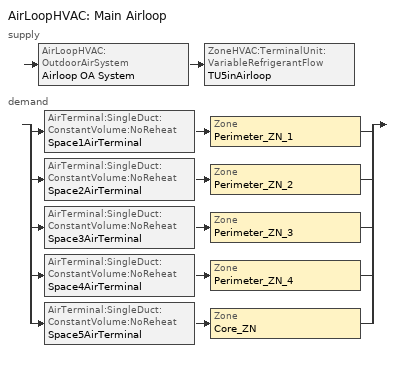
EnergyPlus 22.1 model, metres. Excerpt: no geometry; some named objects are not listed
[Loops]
AirLoopHVAC 'Main Airloop'
 supply: AirLoopHVAC:OutdoorAirSystem 'Airloop OA System' > ZoneHVAC:TerminalUnit:VariableRefrigerantFlow 'TU5inAirloop'
 demand: split
  | AirTerminal:SingleDuct:ConstantVolume:NoReheat 'Space1AirTerminal' > Zone 'Perimeter_ZN_1'
  | AirTerminal:SingleDuct:ConstantVolume:NoReheat 'Space2AirTerminal' > Zone 'Perimeter_ZN_2'
  | AirTerminal:SingleDuct:ConstantVolume:NoReheat 'Space3AirTerminal' > Zone 'Perimeter_ZN_3'
  | AirTerminal:SingleDuct:ConstantVolume:NoReheat 'Space4AirTerminal' > Zone 'Perimeter_ZN_4'
  | AirTerminal:SingleDuct:ConstantVolume:NoReheat 'Space5AirTerminal' > Zone 'Core_ZN'
[DesignSpecification:OutdoorAir] Outdoor Air Method=Flow/Person; Outdoor Air Flow per Person {m3/s-person}=0.00944; Outdoor Air Flow per Zone Floor Area {m3/s-m2}=0; Outdoor Air Flow per Zone {m3/s}=0
SZ DSOA Perimeter_ZN_1; SZ DSOA Perimeter_ZN_2; SZ DSOA Perimeter_ZN_3; SZ DSOA Perimeter_ZN_4; SZ DSOA Core_ZN
[DesignSpecification:ZoneAirDistribution] Zone Air Distribution Effectiveness in Cooling Mode=1; Zone Air Distribution Effectiveness in Heating Mode=1
SZ DSZAD Perimeter_ZN_1; SZ DSZAD Perimeter_ZN_2; SZ DSZAD Perimeter_ZN_3; SZ DSZAD Perimeter_ZN_4; SZ DSZAD Core_ZN
[Sizing:Zone] Zone Cooling Design Supply Air Temperature Input Method=SupplyAirTemperature; Zone Cooling Design Supply Air Temperature {C}=14; Zone Cooling Design Supply Air Temperature Difference {deltaC}=11.11; Zone Heating Design Supply Air Temperature Input Method=SupplyAirTemperature; Zone Heating Design Supply Air Temperature {C}=50; Zone Heating Design Supply Air Temperature Difference {deltaC}=30; Zone Cooling Design Supply Air Humidity Ratio {kgWater/kgDryAir}=0.008; Zone Heating Design Supply Air Humidity Ratio {kgWater/kgDryAir}=0.008; Cooling Design Air Flow Method=DesignDay; Cooling Design Air Flow Rate {m3/s}=0; Cooling Minimum Air Flow Fraction=0; Heating Design Air Flow Method=DesignDay; Heating Design Air Flow Rate {m3/s}=0; Heating Maximum Air Flow Fraction=0
Name | Design Specification Outdoor Air Object | Design Specification Zone Air Distribution Object
Perimeter_ZN_1 | SZ DSOA Perimeter_ZN_1 | SZ DSZAD Perimeter_ZN_1
Perimeter_ZN_2 | SZ DSOA Perimeter_ZN_2 | SZ DSZAD Perimeter_ZN_2
Perimeter_ZN_3 | SZ DSOA Perimeter_ZN_3 | SZ DSZAD Perimeter_ZN_3
Perimeter_ZN_4 | SZ DSOA Perimeter_ZN_4 | SZ DSZAD Perimeter_ZN_4
Core_ZN | SZ DSOA Core_ZN | SZ DSZAD Core_ZN
[Sizing:System]
Main Airloop: Type of Load to Size On=Total; Design Outdoor Air Flow Rate {m3/s}=autosize; Central Heating Maximum System Air Flow Ratio=1; Preheat Design Temperature {C}=20; Preheat Design Humidity Ratio {kgWater/kgDryAir}=0.008; Precool Design Temperature {C}=25; Precool Design Humidity Ratio {kgWater/kgDryAir}=0.011; Central Cooling Design Supply Air Temperature {C}=12.6; Central Heating Design Supply Air Temperature {C}=30; Type of Zone Sum to Use=NonCoincident; 100% Outdoor Air in Cooling=Yes; 100% Outdoor Air in Heating=Yes; Central Cooling Design Supply Air Humidity Ratio {kgWater/kgDryAir}=0.009; Central Heating Design Supply Air Humidity Ratio {kgWater/kgDryAir}=0.003; Cooling Supply Air Flow Rate Method=DesignDay; Cooling Supply Air Flow Rate {m3/s}=0; Heating Supply Air Flow Rate Method=DesignDay; Heating Supply Air Flow Rate {m3/s}=0; System Outdoor Air Method=ZoneSum; Zone Maximum Outdoor Air Fraction=1; Cooling Design Capacity Method=CoolingDesignCapacity; Cooling Design Capacity {W}=autosize; Heating Design Capacity Method=HeatingDesignCapacity; Heating Design Capacity {W}=autosize; Central Cooling Capacity Control Method=VAV
[ZoneControl:Thermostat] Control Type Schedule=FOUR
Name | Zone or ZoneList | Control 1
SPACE1 Thermostat | Perimeter_ZN_1 | SPACE1 Dual SP Control
SPACE2 Thermostat | Perimeter_ZN_2 | SPACE2 Dual SP Control
SPACE3 Thermostat | Perimeter_ZN_3 | SPACE3 Dual SP Control
SPACE4 Thermostat | Perimeter_ZN_4 | SPACE4 Dual SP Control
SPACE5 Thermostat | Core_ZN | SPACE5 Dual SP Control
[ThermostatSetpoint:DualSetpoint]
Name | Heating Setpoint Temperature Schedule | Cooling Setpoint Temperature Schedule
SPACE1 Dual SP Control | ZoneH1 | ZoneC1
SPACE2 Dual SP Control | ZoneH2 | ZoneC2
SPACE3 Dual SP Control | ZoneH3 | ZoneC3
SPACE4 Dual SP Control | ZoneH4 | ZoneC4
SPACE5 Dual SP Control | ZoneH5 | ZoneC5
[ZoneHVAC:TerminalUnit:VariableRefrigerantFlow] Cooling Supply Air Flow Rate {m3/s}=autosize; No Cooling Supply Air Flow Rate {m3/s}=autosize; Heating Supply Air Flow Rate {m3/s}=autosize; No Heating Supply Air Flow Rate {m3/s}=autosize; No Load Outdoor Air Flow Rate {m3/s}=autosize; Zone Terminal Unit On Parasitic Electric Energy Use {W}=30; Zone Terminal Unit Off Parasitic Electric Energy Use {W}=20
Name | Terminal Unit Availability Schedule | Cooling Outdoor Air Flow Rate {m3/s} | Heating Outdoor Air Flow Rate {m3/s} | Supply Air Fan Operating Mode Schedule | Supply Air Fan Placement | Supply Air Fan Object | Outside Air Mixer Object | Cooling Coil Object | Heating Coil Object | Controlling Zone or Thermostat Location
TU1 | Baseboard1 | 0 | 0 | Baseboard1 | drawthrough | TU1 VRF Supply Fan | TU1 OA Mixer | TU1 VRF DX Cooling Coil | TU1 VRF DX Heating Coil | Perimeter_ZN_1
TU2 | Baseboard2 | 0 | 0 | Baseboard2 | drawthrough | TU2 VRF Supply Fan | TU2 OA Mixer | TU2 VRF DX Cooling Coil | TU2 VRF DX Heating Coil | Perimeter_ZN_2
TU4 | Baseboard4 | 0 | 0 | Baseboard3 | drawthrough | TU4 VRF Supply Fan | TU4 OA Mixer | TU4 VRF DX Cooling Coil | TU4 VRF DX Heating Coil | Perimeter_ZN_3
TU3 | Baseboard3 | 0 | 0 | Baseboard4 | drawthrough | TU3 VRF Supply Fan | TU3 OA Mixer | TU3 VRF DX Cooling Coil | TU3 VRF DX Heating Coil | Perimeter_ZN_4
TU5inAirloop |  | autosize | autosize |  | drawthrough | TU5 VRF Supply Fan | TU5 OA Mixer | TU5 VRF DX Cooling Coil | TU5 VRF DX Heating Coil | Core_ZN
TU6inOASystem |  | autosize | autosize |  |  |  |  | TU6 OA VRF DX Cooling Coil | TU6 OA VRF DX Heating Coil
[ZoneHVAC:Baseboard:Convective:Electric] Heating Design Capacity Method=HeatingDesignCapacity; Heating Design Capacity {W}=1000; Efficiency=1
Name | Availability Schedule
Perimeter1-1 Baseboard Heat; Perimeter2-1 Baseboard Heat; Perimeter3-1 Baseboard Heat; Perimeter4-1 Baseboard Heat; Perimeter5-1 Baseboard Heat; Perimeter1-2 Baseboard Heat; Perimeter2-2 Baseboard Heat; Perimeter3-2 Baseboard Heat; Perimeter4-2 Baseboard Heat; Perimeter5-2 Baseboard Heat
Perimeter1-3 Baseboard Heat; Perimeter2-3 Baseboard Heat; Perimeter3-3 Baseboard Heat; Perimeter4-3 Baseboard Heat; Perimeter5-3 Baseboard Heat | OFF
[AirTerminal:SingleDuct:ConstantVolume:NoReheat] Maximum Air Flow Rate {m3/s}=autosize
Name | Availability Schedule
Space1AirTerminal | Baseboard1
Space2AirTerminal | Baseboard2
Space3AirTerminal | Baseboard3
Space4AirTerminal | Baseboard4
Space5AirTerminal
[Zone equipment]
Perimeter_ZN_1: Space1AirTerminal, TU1, Perimeter1-1 Baseboard Heat, Perimeter1-2 Baseboard Heat, Perimeter1-3 Baseboard Heat
Perimeter_ZN_2: Space2AirTerminal, TU2, Perimeter2-1 Baseboard Heat, Perimeter2-2 Baseboard Heat, Perimeter2-3 Baseboard Heat
Perimeter_ZN_3: Space3AirTerminal, TU3, Perimeter3-1 Baseboard Heat, Perimeter3-2 Baseboard Heat, Perimeter3-3 Baseboard Heat
Perimeter_ZN_4: Space4AirTerminal, TU4, Perimeter4-1 Baseboard Heat, Perimeter4-2 Baseboard Heat, Perimeter4-3 Baseboard Heat
Core_ZN: Space5AirTerminal, Perimeter5-1 Baseboard Heat, Perimeter5-2 Baseboard Heat, Perimeter5-3 Baseboard Heat
[Fan:SystemModel] Design Maximum Air Flow Rate {m3/s}=autosize; Speed Control Method=Discrete; Electric Power Minimum Flow Rate Fraction=0; Design Pressure Rise {Pa}=600; Motor Efficiency=0.9; Motor In Air Stream Fraction=1; Design Electric Power Consumption {W}=autosize; Design Power Sizing Method=TotalEfficiencyAndPressure; Fan Total Efficiency=1
TU1 VRF Supply Fan; TU2 VRF Supply Fan; TU3 VRF Supply Fan; TU4 VRF Supply Fan; TU5 VRF Supply Fan
[Coil:Cooling:DX:VariableRefrigerantFlow] Gross Rated Total Cooling Capacity {W}=3000; Gross Rated Sensible Heat Ratio=autosize; Rated Air Flow Rate {m3/s}=0.13; Cooling Capacity Ratio Modifier Function of Temperature Curve=VRFTUCoolCapFT; Cooling Capacity Modifier Curve Function of Flow Fraction=VRFACCoolCapFFF
TU6 OA VRF DX Cooling Coil; TU1 VRF DX Cooling Coil; TU2 VRF DX Cooling Coil; TU3 VRF DX Cooling Coil; TU4 VRF DX Cooling Coil; TU5 VRF DX Cooling Coil
[Coil:Heating:DX:VariableRefrigerantFlow] Gross Rated Heating Capacity {W}=autosize; Rated Air Flow Rate {m3/s}=autosize; Heating Capacity Ratio Modifier Function of Temperature Curve=VRFTUHeatCapFT; Heating Capacity Modifier Function of Flow Fraction Curve=VRFACCoolCapFFF
TU6 OA VRF DX Heating Coil; TU1 VRF DX Heating Coil; TU2 VRF DX Heating Coil; TU3 VRF DX Heating Coil; TU4 VRF DX Heating Coil; TU5 VRF DX Heating Coil
[AirConditioner:VariableRefrigerantFlow]
Heat Pump=VRF Heat Pump; Gross Rated Total Cooling Capacity {W}=autosize; Gross Rated Cooling COP {W/W}=3.3; Minimum Condenser Inlet Node Temperature in Cooling Mode {C}=-30; Maximum Condenser Inlet Node Temperature in Cooling Mode {C}=43; Cooling Capacity Ratio Modifier Function of Low Temperature Curve=VRFCoolCapFT; Cooling Capacity Ratio Boundary Curve=VRFCoolCapFTBoundary; Cooling Capacity Ratio Modifier Function of High Temperature Curve=VRFCoolCapFTHi; Cooling Energy Input Ratio Modifier Function of Low Temperature Curve=VRFCoolEIRFT; Cooling Energy Input Ratio Boundary Curve=VRFCoolEIRFTBoundary; Cooling Energy Input Ratio Modifier Function of High Temperature Curve=VRFCoolEIRFTHi; Cooling Energy Input Ratio Modifier Function of Low Part-Load Ratio Curve=CoolingEIRLowPLR; Cooling Energy Input Ratio Modifier Function of High Part-Load Ratio Curve=CoolingEIRHiPLR; Cooling Combination Ratio Correction Factor Curve=CoolingCombRatio; Cooling Part-Load Fraction Correlation Curve=VRFCPLFFPLR; Gross Rated Heating Capacity {W}=autosize; Rated Heating Capacity Sizing Ratio {W/W}=1; Gross Rated Heating COP {W/W}=3.4; Minimum Condenser Inlet Node Temperature in Heating Mode {C}=-30; Maximum Condenser Inlet Node Temperature in Heating Mode {C}=35; Heating Capacity Ratio Modifier Function of Low Temperature Curve=VRFHeatCapFT; Heating Capacity Ratio Boundary Curve=VRFHeatCapFTBoundary; Heating Capacity Ratio Modifier Function of High Temperature Curve=VRFHeatCapFTHi; Heating Energy Input Ratio Modifier Function of Low Temperature Curve=VRFHeatEIRFT; Heating Energy Input Ratio Boundary Curve=VRFHeatEIRFTBoundary; Heating Energy Input Ratio Modifier Function of High Temperature Curve=VRFHeatEIRFTHi; Heating Performance Curve Outdoor Temperature Type=WetBulbTemperature; Heating Energy Input Ratio Modifier Function of Low Part-Load Ratio Curve=HeatingEIRLowPLR; Heating Energy Input Ratio Modifier Function of High Part-Load Ratio Curve=HeatingEIRHiPLR; Heating Combination Ratio Correction Factor Curve=HeatingCombRatio; Heating Part-Load Fraction Correlation Curve=VRFCPLFFPLR; Minimum Heat Pump Part-Load Ratio=0.25; Zone Name for Master Thermostat Location=Perimeter_ZN_1; Master Thermostat Priority Control Type=LoadPriority; Zone Terminal Unit List=VRF Heat Pump TU List; Heat Pump Waste Heat Recovery=Yes; Equivalent Piping Length used for Piping Correction Factor in Cooling Mode {m}=30; Vertical Height used for Piping Correction Factor {m}=10; Piping Correction Factor for Length in Cooling Mode Curve=CoolingLengthCorrectionFactor; Piping Correction Factor for Height in Cooling Mode Coefficient {1/m}=-0.000386; Equivalent Piping Length used for Piping Correction Factor in Heating Mode {m}=30; Crankcase Heater Power per Compressor {W}=33; Number of Compressors=3; Ratio of Compressor Size to Total Compressor Capacity {W/W}=0.33; Maximum Outdoor Dry-Bulb Temperature for Crankcase Heater {C}=7; Defrost Strategy=Resistive; Defrost Control=Timed; Resistive Defrost Heater Capacity {W}=autosize; Maximum Outdoor Dry-bulb Temperature for Defrost Operation {C}=7; Condenser Type=AirCooled; Evaporative Condenser Pump Rated Power Consumption {W}=0; Basin Heater Capacity {W/K}=0; Fuel Type=Electricity
[ZoneTerminalUnitList]
VRF Heat Pump TU List: Zone Terminal Unit Name 1=TU3; Zone Terminal Unit Name 2=TU4; Zone Terminal Unit Name 3=TU1; Zone Terminal Unit Name 4=TU2; Zone Terminal Unit Name 5=TU5inAirloop; Zone Terminal Unit Name 6=TU6inOASystem
[Controller:OutdoorAir]
Airloop OA Controller: Minimum Outdoor Air Flow Rate {m3/s}=autosize; Maximum Outdoor Air Flow Rate {m3/s}=autosize; Economizer Control Type=NoEconomizer; Economizer Control Action Type=ModulateFlow; Lockout Type=NoLockout; Minimum Limit Type=ProportionalMinimum
[AirLoopHVAC]
Main Airloop: Design Supply Air Flow Rate {m3/s}=autosize
[EnergyManagementSystem:Sensor]
Name | Output:Variable or Output:Meter Index Key | Output:Variable or Output:Meter
Z1_SP | Perimeter_ZN_1 | Zone Thermostat Heating Setpoint Temperature
Z2_SP | Perimeter_ZN_2 | Zone Thermostat Heating Setpoint Temperature
Z3_SP | Perimeter_ZN_3 | Zone Thermostat Heating Setpoint Temperature
Z4_SP | Perimeter_ZN_4 | Zone Thermostat Heating Setpoint Temperature
Z5_SP | Core_ZN | Zone Thermostat Heating Setpoint Temperature
Z1_SP_c | Perimeter_ZN_1 | Zone Thermostat Cooling Setpoint Temperature
Z2_SP_c | Perimeter_ZN_2 | Zone Thermostat Cooling Setpoint Temperature
Z3_SP_c | Perimeter_ZN_3 | Zone Thermostat Cooling Setpoint Temperature
Z4_SP_c | Perimeter_ZN_4 | Zone Thermostat Cooling Setpoint Temperature
Z5_SP_c | Core_ZN | Zone Thermostat Cooling Setpoint Temperature
Z1_IAT | Perimeter_ZN_1 | Zone Air Temperature
Z2_IAT | Perimeter_ZN_2 | Zone Air Temperature
Z3_IAT | Perimeter_ZN_3 | Zone Air Temperature
Z4_IAT | Perimeter_ZN_4 | Zone Air Temperature
Z5_IAT | Core_ZN | Zone Air Temperature
VRF_H_5 | TU5inAirloop | Zone VRF Air Terminal Total Heating Rate
VRF_C_5 | TU5inAirloop | Zone VRF Air Terminal Total Cooling Rate
VRF_H_6 | TU6inOASystem | Zone VRF Air Terminal Total Heating Rate
VRF_C_6 | TU6inOASystem | Zone VRF Air Terminal Total Cooling Rate
BSB1_1 | Perimeter1-1 BASEBOARD HEAT | Baseboard Total Heating Rate
BSB1_2 | Perimeter1-2 BASEBOARD HEAT | Baseboard Total Heating Rate
BSB1_3 | Perimeter1-3 BASEBOARD HEAT | Baseboard Total Heating Rate
BSB2_1 | Perimeter2-1 BASEBOARD HEAT | Baseboard Total Heating Rate
BSB2_2 | Perimeter2-2 BASEBOARD HEAT | Baseboard Total Heating Rate
BSB2_3 | Perimeter2-3 BASEBOARD HEAT | Baseboard Total Heating Rate
BSB3_1 | Perimeter3-1 BASEBOARD HEAT | Baseboard Total Heating Rate
BSB3_2 | Perimeter3-2 BASEBOARD HEAT | Baseboard Total Heating Rate
BSB3_3 | Perimeter3-3 BASEBOARD HEAT | Baseboard Total Heating Rate
BSB4_1 | Perimeter4-1 BASEBOARD HEAT | Baseboard Total Heating Rate
BSB4_2 | Perimeter4-2 BASEBOARD HEAT | Baseboard Total Heating Rate
BSB4_3 | Perimeter4-3 BASEBOARD HEAT | Baseboard Total Heating Rate
BSB5_1 | Perimeter5-1 BASEBOARD HEAT | Baseboard Total Heating Rate
BSB5_2 | Perimeter5-2 BASEBOARD HEAT | Baseboard Total Heating Rate
BSB5_3 | Perimeter5-3 BASEBOARD HEAT | Baseboard Total Heating Rate
LIGHTS_1 | PERIMETER_ZN_1 | Zone Lights Electricity Rate
EQUIP_1 | PERIMETER_ZN_1 | Zone Electric Equipment Electricity Rate
LIGHTS_2 | PERIMETER_ZN_2 | Zone Lights Electricity Rate
EQUIP_2 | PERIMETER_ZN_2 | Zone Electric Equipment Electricity Rate
LIGHTS_3 | PERIMETER_ZN_3 | Zone Lights Electricity Rate
EQUIP_3 | PERIMETER_ZN_3 | Zone Electric Equipment Electricity Rate
LIGHTS_4 | PERIMETER_ZN_4 | Zone Lights Electricity Rate
EQUIP_4 | PERIMETER_ZN_4 | Zone Electric Equipment Electricity Rate
LIGHTS_5 | CORE_ZN | Zone Lights Electricity Rate
EQUIP_5 | CORE_ZN | Zone Electric Equipment Electricity Rate
[EnergyManagementSystem:OutputVariable] Update Frequency=ZoneTimestep
Name | EMS Variable | Type of Data in Variable
PERIMETER_ZN_1_INDOOR_AIR_TEMPERATURE | Z1_IAT | Averaged
PERIMETER_ZN_2_INDOOR_AIR_TEMPERATURE | Z2_IAT | Averaged
PERIMETER_ZN_3_INDOOR_AIR_TEMPERATURE | Z3_IAT | Averaged
PERIMETER_ZN_4_INDOOR_AIR_TEMPERATURE | Z4_IAT | Averaged
CORE_ZN_INDOOR_AIR_TEMPERATURE | Z5_IAT | Averaged
VRF_HEATING_ENERGY_CORE_ZN | VRF_H_5 | Summed
VRF_COOLING_ENERGY_PERIMETER_ZN_2 | VRF_C_2 | Summed
VRF_COOLING_ENERGY_PERIMETER_ZN_3 | VRF_C_3 | Summed
VRF_COOLING_ENERGY_PERIMETER_ZN_4 | VRF_C_4 | Summed
VRF_COOLING_ENERGY_CORE_ZN | VRF_C_5 | Summed
ZONE_HVAC_ENERGY_PERIMETER_ZN_1 | sum_energy1 | Summed
ZONE_HVAC_ENERGY_PERIMETER_ZN_2 | sum_energy2 | Summed
ZONE_HVAC_ENERGY_PERIMETER_ZN_3 | sum_energy3 | Summed
ZONE_HVAC_ENERGY_PERIMETER_ZN_4 | sum_energy4 | Summed
ZONE_HVAC_ENERGY_CORE_ZN | sum_energy5 | Summed
FULL_BUILDING_HVAC_ENERGY | sum_energy | Summed
[EnergyManagementSystem:TrendVariable]
Name | EMS Variable | Number of Timesteps to be Logged
trend_People_1 | People1 | 3
trend_People_2 | People2 | 3
trend_People_3 | People3 | 3
trend_People_4 | People4 | 3
trend_People_5 | People5 | 3
trend_zone1 | Z1_IAT | 2400
trend_zone2 | Z2_IAT | 2400
trend_zone3 | Z3_IAT | 2400
trend_zone4 | Z4_IAT | 2400
trend_zone5 | Z5_IAT | 2400
trend_OutdoorTemp | OutdoorTemp | 2400
[AvailabilityManager:Scheduled]
Airloop Availability: Schedule=ON
[SetpointManager:Scheduled] Control Variable=Temperature
Name | Schedule | Setpoint Node or NodeList
Supply Air OA Damper Manager | Seasonal Reset Supply Air Temp Sch | Airloop Fan Outlet Node
OA Cooling Supply Air Temp Manager | OA CCoil SPM | OA Heating Coil Air Inlet Node
OA Heating Supply Air Temp Manager | OA HCoil SPM | TU6 Outlet Node to Mixer
[SetpointManager:MixedAir]
Mixed Air Temp Manager 1: Control Variable=Temperature; Setpoint Node or NodeList=Airloop Mixed Air Outlet
[Schedule:Compact]
FOUR: Through: 12/31, For: AllDays, Until: 24:00, 4
ON: Through: 12/31, For: AllDays, Until: 24:00, 1
Seasonal Reset Supply Air Temp Sch: Through: 3/31, For: AllDays, Until: 24:00, 16, Through: 9/30, For: AllDays, Until: 24:00, 13, Through: 12/31, For: AllDays, Until: 24:00, 16
OA CCoil SPM: Through: 12/31, For: AllDays, Until: 24:00, 25
OA HCoil SPM: Through: 12/31, For: AllDays, Until: 24:00, 20
OFF: Through: 12/31, For: AllDays, Until: 24:00, 0
Baseboard1; Baseboard2; Baseboard3; Baseboard4: Through: 12/31, For: WeekDays CustomDay1 CustomDay2, Until: 24:00, 1, For: WeekEnds Holiday, Until: 24:00, 1, For: SummerDesignDay, Until: 24:00, 1, For: WinterDesignDay, Until: 24:00, 1
ZoneH1; ZoneH2; ZoneH3; ZoneH4; ZoneH5: Through: 12/31, For: WeekDays CustomDay1 CustomDay2, Until: 24:00, 23, For: WeekEnds Holiday, Until: 24:00, 23, For: SummerDesignDay, Until: 24:00, 23, For: WinterDesignDay, Until: 24:00, 23
ZoneC1; ZoneC2; ZoneC3; ZoneC4; ZoneC5: Through: 12/31, For: WeekDays CustomDay1 CustomDay2, Until: 24:00, 24, For: WeekEnds Holiday, Until: 24:00, 24, For: SummerDesignDay, Until: 24:00, 24, For: WinterDesignDay, Until: 24:00, 24
[Curve:Linear] Minimum Value of x=1; Maximum Value of x=1.5; Minimum Curve Output=1; Input Unit Type for X=Dimensionless; Output Unit Type=Dimensionless
Name | Coefficient1 Constant | Coefficient2 x | Maximum Curve Output
CoolingCombRatio | 0.618055 | 0.381945 | 1.2
HeatingCombRatio | 0.96034 | 0.03966 | 1.023
[Curve:Quadratic]
Name | Coefficient1 Constant | Coefficient2 x | Coefficient3 x**2 | Minimum Value of x | Maximum Value of x | Input Unit Type for X | Output Unit Type | Minimum Curve Output | Maximum Curve Output
CoolingEIRHiPLR | 1 | 0 | 0 | 1 | 1.5 | Dimensionless | Dimensionless
VRFCPLFFPLR | 0.85 | 0.15 | 0 | 0 | 1 | Dimensionless | Dimensionless | 0.85 | 1
HeatingEIRHiPLR | 2.42944 | -2.23589 | 0.806452 | 1 | 1.5 | Dimensionless | Dimensionless
VRFACCoolCapFFF | 0.8 | 0.2 | 0 | 0.5 | 1.5
[Curve:Cubic]
Name | Coefficient1 Constant | Coefficient2 x | Coefficient3 x**2 | Coefficient4 x**3 | Minimum Value of x | Maximum Value of x | Input Unit Type for X | Output Unit Type | Minimum Curve Output | Maximum Curve Output
VRFCoolCapFTBoundary | 25.7347 | -0.0315004 | -0.014166 | 0 | 11 | 30 | Temperature | Temperature
VRFCoolEIRFTBoundary | 25.7347 | -0.0315004 | -0.014166 | 0 | 15 | 24 | Temperature | Temperature
CoolingEIRLowPLR | 0.462812 | -1.04024 | 2.17491 | -0.597482 | 0 | 1 | Temperature | Temperature
VRFHeatCapFTBoundary | -7.60009 | 3.0509 | -0.116284 | 0 | 15 | 27 | Temperature | Temperature
VRFHeatEIRFTBoundary | -7.60009 | 3.0509 | -0.116284 | 0 | 15 | 27 | Temperature | Temperature | -20 | 15
HeatingEIRLowPLR | 0.140009 | 0.6415 | 0.133905 | 0.0845859 | 0 | 1 | Dimensionless | Dimensionless
VRFTUCoolCapFT | 0.464547 | 0.0288891 | -1.08194e-05 | 1.01359e-05 | 0 | 50 | Temperature | Dimensionless | 0.5 | 1.5
VRFTUHeatCapFT | -0.390709 | 0.261815 | -0.0130432 | 0.000178132 | 0 | 50 | Temperature | Dimensionless | 0.5 | 1.5
[Curve:Biquadratic] Input Unit Type for X=Temperature; Input Unit Type for Y=Temperature; Output Unit Type=Dimensionless
Name | Coefficient1 Constant | Coefficient2 x | Coefficient3 x**2 | Coefficient4 y | Coefficient5 y**2 | Coefficient6 x*y | Minimum Value of x | Maximum Value of x | Minimum Value of y | Maximum Value of y
VRFCoolCapFT | 0.530783 | 0.017448 | 0.000583269 | -1.76324e-06 | -7.474e-09 | -1.30413e-07 | 15 | 24 | -5 | 23
VRFCoolCapFTHi | 0.686736 | 0.0207631 | 0.0005447 | -0.0016218 | -4.259e-07 | -0.0003392 | 15 | 24 | 16 | 43
VRFCoolEIRFT | 0.989011 | -0.0234797 | 0.000199711 | 0.00596834 | -1.0289e-07 | -0.00015686 | 15 | 24 | -5 | 23
VRFCoolEIRFTHi | 0.143515 | 0.0186004 | -0.0003954 | 0.0248522 | 0.00016329 | -0.0006244 | 15 | 24 | 16 | 43
VRFHeatCapFT | 1.0146 | -0.0025067 | -0.000141599 | 0.0269316 | 1.83538e-06 | -0.000358147 | 15 | 27 | -20 | 15
VRFHeatCapFTHi | 1.16113 | 0.0274789 | -0.00168795 | 0.00178338 | 2.03208e-06 | -6.8969e-05 | 15 | 27 | -10 | 15
VRFHeatEIRFT | 0.874655 | -0.0131975 | 0.00110307 | -0.0133118 | 0.00089017 | -0.00012766 | 15 | 27 | -20 | 12
VRFHeatEIRFTHi | 2.50401 | -0.0573677 | 4.07336e-05 | -0.129597 | 0.00135839 | 0.00317047 | 15 | 27 | -10 | 15
CoolingLengthCorrectionFactor | 1.06938 | -0.0014951 | 2.56e-06 | -0.11511 | 0.0511169 | -0.0004369 | 8 | 175 | 0.5 | 1.5
